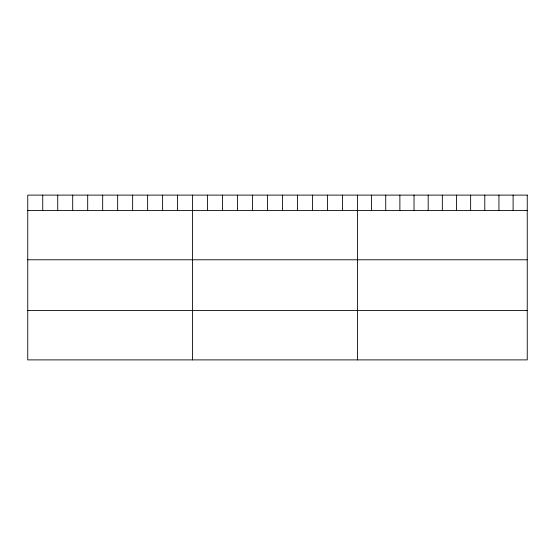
<?xml version="1.0" encoding="UTF-8"?>
<svg xmlns="http://www.w3.org/2000/svg" width="555" height="555" viewBox="0 0 555 555"><rect width="100%" height="100%" fill="white"/><g stroke="black" fill="none" stroke-linecap="round" stroke-linejoin="round"><path stroke-width="0.83" d="M27.75 210.477L527.25 210.477M27.75 259.782L527.25 259.782M27.75 310.585L527.25 310.585M513.097 195.11L513.097 210.477M498.945 195.11L498.945 210.477M484.792 195.11L484.792 210.477M470.64 195.11L470.64 210.477M456.488 195.11L456.488 210.477M442.335 195.11L442.335 210.477M428.183 195.11L428.183 210.477M414.03 195.11L414.03 210.477M399.877 195.11L399.877 210.477M385.725 195.11L385.725 210.477M371.572 195.11L371.572 210.477M357.42 195.11L357.42 359.89M342.435 195.11L342.435 210.477M327.45 195.11L327.45 210.477M312.465 195.11L312.465 210.477M297.48 195.11L297.48 210.477M282.495 195.11L282.495 210.477M267.51 195.11L267.51 210.477M252.525 195.11L252.525 210.477M237.54 195.11L237.54 210.477M222.555 195.11L222.555 210.477M207.57 195.11L207.57 210.477M192.585 195.11L192.585 359.89M177.6 195.11L177.6 210.477M162.615 195.11L162.615 210.477M147.63 195.11L147.63 210.477M132.645 195.11L132.645 210.477M117.66 195.11L117.66 210.477M102.675 195.11L102.675 210.477M87.69 195.11L87.69 210.477M72.705 195.11L72.705 210.477M57.72 195.11L57.72 210.477M42.735 195.11L42.735 210.477M527.25 195.11L27.75 195.11L27.75 359.89L527.25 359.89L527.25 195.11"/></g></svg>
